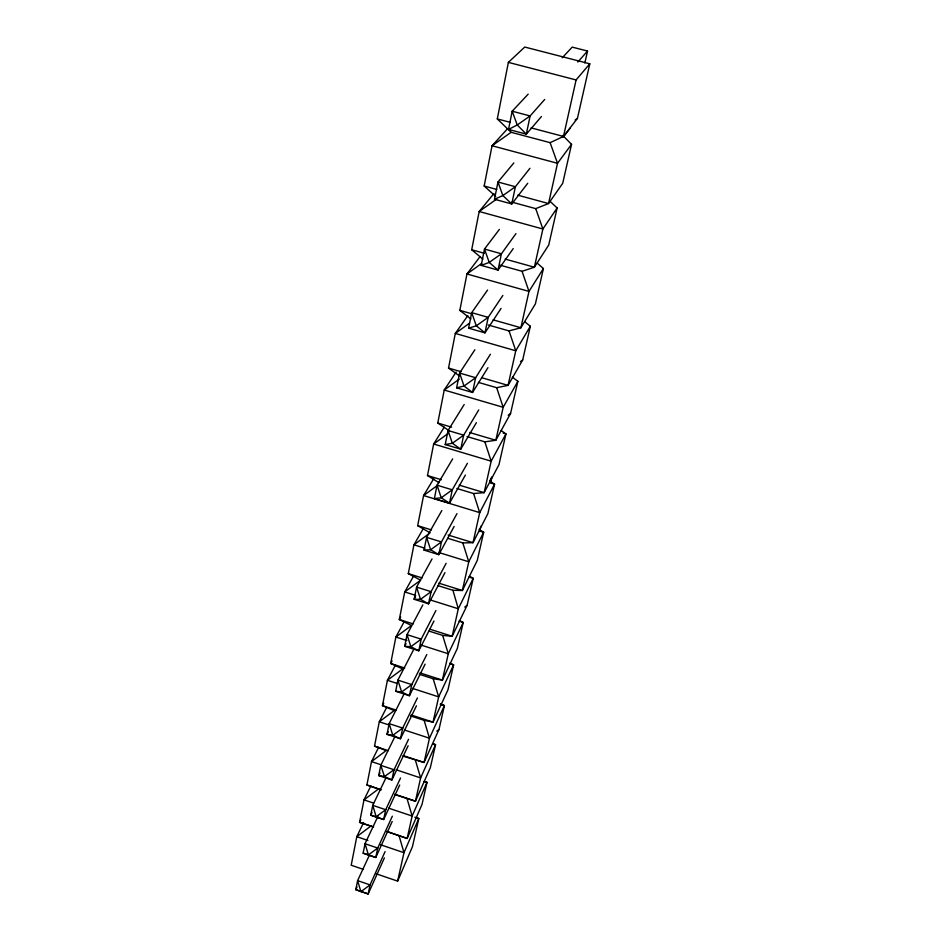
<?xml version="1.0" encoding="UTF-8"?>
<svg xmlns="http://www.w3.org/2000/svg" width="941" height="941" viewBox="0 0 941 941"><rect width="100%" height="100%" fill="white"/><g stroke="black" fill="none" stroke-linecap="round" stroke-linejoin="round"><path stroke-width="1.41" d="M381.105 789.946L366.908 784.994L371.495 761.61L378.67 747.283M381.046 764.774L371.495 761.61L386.151 750.6L374.518 746.119L379.282 721.782L386.504 707.714M389.045 724.97L379.282 721.782L394.232 710.596L382.446 705.644L387.41 680.296L402.654 668.933L390.703 663.487L395.879 637.045L411.429 625.506L399.302 619.519L404.712 591.936L420.592 580.197L408.288 573.622L413.934 544.815L423.344 528.536M430.155 532.888L417.675 525.678L423.579 495.554L433.73 478.675M439 482.709L427.496 475.546L433.66 444.011L444.293 427.12M449.445 430.896L437.765 423.062L444.234 390.033L456.173 372.013M459.196 375.765L448.528 368.06L455.315 333.42L467.842 315.611M470.853 318.928L459.831 310.365L466.948 273.984L480.11 256.54M482.874 259.116L471.688 249.765L479.181 211.502L493.943 193.528M495.695 196.398L484.168 186.024L492.049 145.761L507.599 128.67M497.307 118.919L508.375 62.377L524.749 47.05L589.795 63.8L577.433 118.39L563.494 136.457L550.109 142.656L511.128 132.293L497.307 118.919L509.987 122.271M392.197 821.517L375.765 857.474L363.132 853.169L365.026 843.736L378.106 816M425.12 664.158L409.429 695.728L395.655 691.259L397.89 680.12L413.322 650.219M454.15 526.431L438.8 554.672L424.015 550.097L426.579 537.346L441.847 510.516M465.372 475.087L449.516 503.176L434.366 498.577L437.047 485.203L452.656 458.879M476.393 422.65L460.761 449.175L445.222 444.54L448.045 430.507L464.184 404.536M487.944 367.66L472.558 392.468L456.62 387.81L459.584 373.059L474.887 349.746M501.082 308.389L484.968 332.855L468.594 328.174L471.712 312.659L487.556 290.04M513.221 248.6L498.024 270.102L481.204 265.397L484.497 249.059L499.377 229.404M527.736 183.272L511.798 203.974L494.495 199.245L497.965 182.013L513.845 162.922M541.451 116.519L526.325 134.151L508.528 129.423L512.186 111.214L528.195 94.124M375.788 873.648L397.631 881.141L403.971 852.699L418.804 818.552L414.816 817.2M589.795 63.8L576.092 79.938L563.494 136.457L531.112 127.87M479.592 531.606L480.804 526.207M490.614 482.568L491.872 476.958L489.814 480.827M584.855 62.953L587.537 51.049L572.21 47.121L562.212 57.801M402.877 756.117L424.062 762.469L438.988 729.487L444.399 705.585L440.717 703.962M429.072 631.105L442.646 635.398L452.174 636.269L467.112 605.334L473.229 578.327L469.535 576.233M467.054 436.565L484.862 441.847L495.825 440.27L510.575 413.475L517.868 381.317L512.386 377.176M478.416 382.387L496.672 387.704L508.058 385.375L522.702 359.944L530.336 326.256L524.784 321.751M537.229 263.139L543.416 268.538L535.405 303.861L520.891 327.75L509.046 330.914L488.285 324.998M549.838 201.115L557.131 207.973L548.732 245.048L534.37 267.22L522.055 271.302L500.165 265.186M562.789 135.469L571.552 144.338L562.718 183.295L548.556 203.538L535.723 208.631L511.833 202.115M397.631 881.141L412.44 846.677L418.804 818.552L416.028 817.623M384.387 857.886L368.178 893.95L355.792 889.68L357.615 880.611L369.284 855.428M385.081 851.605L370.06 884.893L368.178 893.95L355.792 889.68L357.015 887.022M392.35 816.2L377.729 848.053L375.765 857.474L363.132 853.169M399.702 785.053L383.669 819.517L370.766 815.165L372.742 805.343L385.998 777.76M400.525 778.019L385.704 809.707L383.669 819.517L370.766 815.165L372.024 812.53M408.135 745.754L391.903 779.971L378.717 775.584L380.776 765.351L395.008 736.38M408.547 739.297L394.032 769.75L391.903 779.971L384.481 776.525L378.717 775.584L379.999 772.961M363.626 822.493L356.792 836.678L351.205 865.226L363.497 869.437M360.838 819.799L359.591 822.363L373.177 826.951M416.451 705.809L400.478 738.744L387.01 734.321L389.151 723.641L404.23 693.67M417.404 697.94L402.701 728.075L400.478 738.744L392.785 735.344L387.01 734.321L388.315 731.698M370.872 785.888L364.002 799.874L359.591 822.363L373.589 826.904M426.791 654.524L411.746 684.589L409.429 695.728L401.631 691.988L395.655 691.259M433.989 621.001L418.78 650.796L404.689 646.302L407.03 634.646L422.827 604.922M435.906 610.556L421.203 639.162L418.78 650.796L410.864 646.69L404.689 646.302L406.041 643.726M383.763 703.115L382.446 705.644L396.126 710.102M395.326 665.263L387.41 680.296L397.114 683.425M444.952 572.646L428.567 603.828L414.134 599.288L416.581 587.113L432.037 558.93M446.116 563.306L431.096 591.654L428.567 603.828L420.521 599.335L414.134 599.288L415.534 596.712M392.079 660.9L390.703 663.487L404.677 667.981M404.148 621.766L395.879 637.045L406.912 640.562M400.69 617.002L399.302 619.519L413.217 623.93M456.973 513.633L441.447 541.922L438.8 554.672L430.637 549.744L424.015 550.097M413.699 575.833L404.712 591.936L415.699 595.382M517.868 381.317L503.176 407.3L495.825 440.27L469.559 432.484M467.418 463.301L452.292 489.814L449.516 503.176L441.223 497.789L437.047 485.203L452.292 489.814L441.223 497.789L434.366 498.577M530.336 326.256L515.762 350.77L508.058 385.375L481.757 377.717M478.734 409.911L463.678 435.154L460.761 449.175L452.339 443.282L448.045 430.507L463.678 435.154L452.339 443.282L445.222 444.54M543.416 268.538L528.983 291.416L520.891 327.75L493.131 319.846M490.414 354.228L475.628 377.729L472.558 392.468L464.019 386.033L459.584 373.059L475.628 377.729L464.019 386.033L456.62 387.81M502.859 295.439L488.191 317.352L476.299 325.821L468.594 328.174M557.131 207.973L542.886 229.004L534.37 267.22L505.129 259.069M515.95 233.627L501.424 253.776L489.226 262.421L481.204 265.397M571.552 144.338L557.519 163.287L548.556 203.538L517.762 195.163M563.153 137.28L570.234 128.082M529.948 168.286L515.386 186.73L502.859 195.575L494.495 199.245M544.71 99.452L530.112 115.955L517.244 124.977L508.528 129.423M577.798 62.047L587.537 51.049M370.907 826.01L356.792 836.678L367.896 840.454M436.777 731.145L438.988 729.487M378.376 789.04L364.002 799.874L373.624 803.108M464.772 607.074L467.112 605.334M428.99 533.735L413.934 544.815L424.897 548.203M437.788 485.156L423.579 495.554L479.71 512.622L494.566 484.156L489.861 481.098M508.211 415.204L510.575 413.475M520.455 361.579L522.702 359.944M448.351 433.319L433.66 444.011L491.167 461.184L505.952 433.895L501.188 430.555M459.255 379.152L444.234 390.033L503.176 407.3L496.672 387.704M469.5 323.198L455.315 333.42L515.762 350.77L509.046 330.914M481.71 263.421L466.948 273.984L528.983 291.416L522.055 271.302M496.625 199.104L479.181 211.502L542.886 229.004L535.723 208.631M575.116 120.025L577.433 118.39M511.128 132.293L492.049 145.761L557.519 163.287L550.109 142.656M456.867 488.485L473.582 493.531L484.168 492.649L498.989 464.631L505.952 433.895L503.176 433.072M447.845 538.323L462.819 542.922L473.017 542.675L487.897 513.574L494.566 484.156L490.39 482.898M438.106 585.667L452.915 590.289L462.372 590.501L477.287 560.424L483.662 532.253L479.028 529.454M419.31 674.297L433.189 678.755L442.411 680.108L457.35 648.408L463.219 622.495L459.455 620.542M410.535 715.913L424.132 720.347L433.048 722.135L447.987 689.753L453.621 664.887L449.892 663.099M508.375 62.377L576.092 79.938M484.168 186.024L496.766 189.447M471.688 249.765L484.227 253.247M459.831 310.365L472.323 313.918M448.528 368.06L460.996 371.683M437.765 423.062L451.586 427.155M427.496 475.546L441.317 479.722M459.279 485.144L484.168 492.649L491.167 461.184L484.862 441.847M479.475 530.971L483.662 532.253L468.771 561.765L462.372 590.501L438.8 583.149M417.675 525.678L431.507 529.936M448.116 535.029L473.017 542.675L479.71 512.622L473.582 493.531M438.612 552.438L468.771 561.765L462.819 542.922M394.761 794.51L415.44 801.203L430.331 767.691L435.542 744.707L432.813 743.602M469.018 577.021L473.229 578.327L458.302 608.756L452.174 636.269L429.919 629.211M408.288 573.622L422.156 577.95M429.449 599.699L458.302 608.756L452.915 590.289M459.102 621.201L463.219 622.495L448.281 653.748L442.411 680.108L420.051 672.921M420.698 644.961L448.281 653.748L442.646 635.398M450.857 664.005L453.621 664.887L438.671 696.869L433.048 722.135L411.17 715.007M412.346 688.353L438.671 696.869L433.189 678.755M440.223 704.233L444.399 705.585L429.461 738.215L424.062 762.469L403.418 755.658M404.371 729.993L429.461 738.215L424.132 720.347M432.813 743.813L435.542 744.707L420.627 777.913L415.44 801.203L394.644 794.251M374.518 746.119L388.28 750.659M396.055 769.762L420.627 777.913L415.416 760.269M424.262 781.418L427.014 782.336L422.003 804.461L407.147 838.443L386.763 831.55M366.908 784.994L380.776 789.628M388.751 808.19L412.134 816.035L407.147 838.443L386.963 831.432M380.376 844.689L403.971 852.699L399.008 835.502M424.32 781.336L427.014 782.336L412.134 816.035L407.053 798.627M488.191 317.352L484.968 332.855L476.299 325.821L471.712 312.659L488.191 317.352M501.424 253.776L498.024 270.102L489.226 262.421L484.497 249.059L501.424 253.776M515.386 186.73L511.798 203.974L502.859 195.575L497.965 182.013L515.386 186.73M530.112 115.955L526.325 134.151L517.244 124.977L512.186 111.214L530.112 115.955M370.06 884.893L360.909 891.668L357.615 880.611L370.06 884.893M385.704 809.707L376.177 816.741L372.742 805.343L385.704 809.707M377.729 848.053L368.425 854.887L365.026 843.736L377.729 848.053M402.701 728.075L392.785 735.344L389.151 723.641L402.701 728.075M411.746 684.589L401.631 691.988L397.89 680.12L411.746 684.589M431.096 591.654L420.521 599.335L416.581 587.113L431.096 591.654M421.203 639.162L410.864 646.69L407.03 634.646L421.203 639.162M441.447 541.922L430.637 549.744L426.579 537.346L441.447 541.922M394.032 769.75L384.481 776.525L380.776 765.351L394.032 769.75"/></g></svg>
